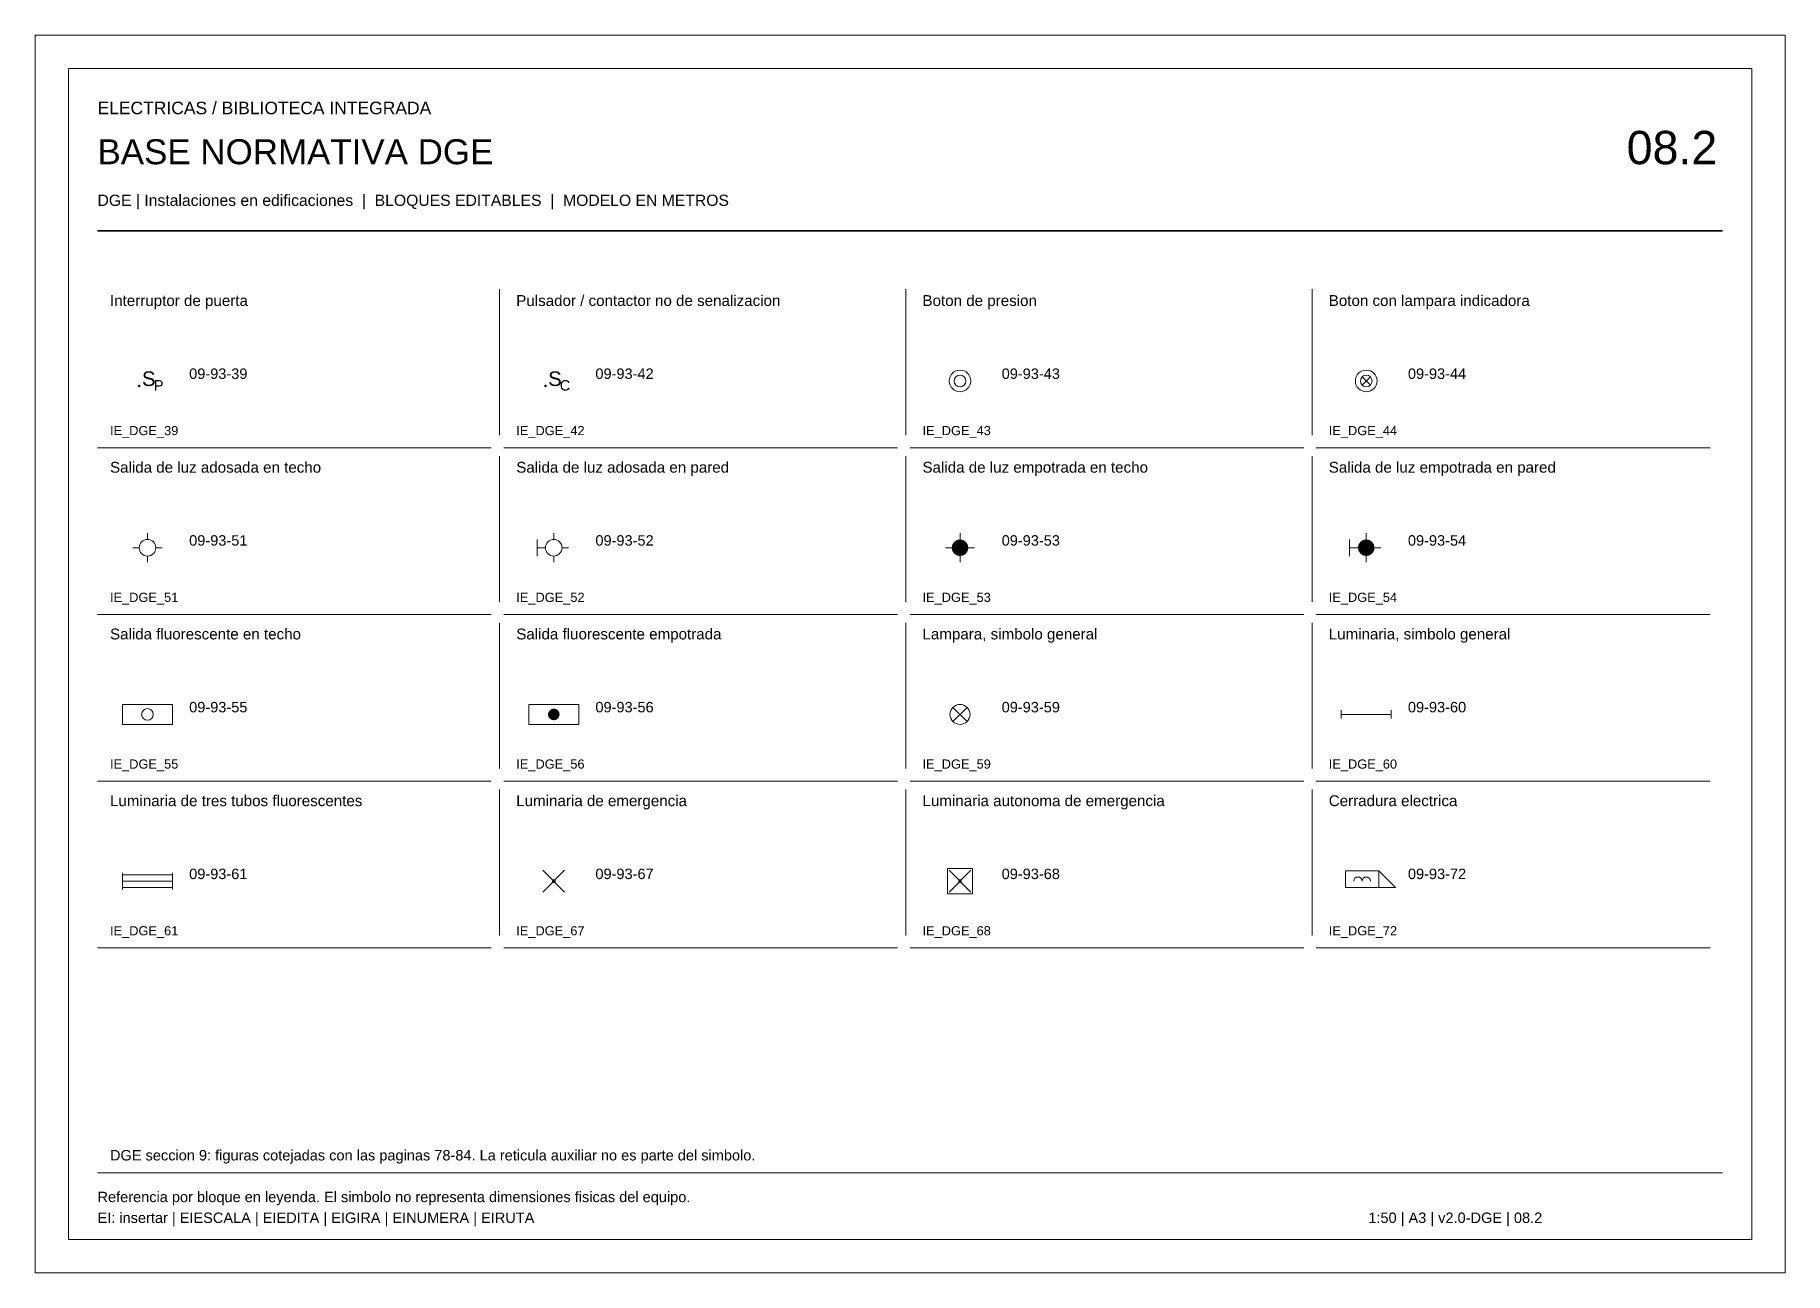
# Paper-space layout '08_2_BASE_DGE' of a CAD drawing. Header units: metres, sheet in millimetres. Extents: x 0 to 420, y 0 to 297.
# The model-space entities are those that its viewports show. They can reach past a viewport. Long polylines and large blocks are cut down to what shows.
import ezdxf
from ezdxf.enums import TextEntityAlignment as Align

# ---------------------------------------------------------------- set-up
doc = ezdxf.new("R2010")
doc.units = ezdxf.units.M
for name, color, linetype, lineweight in [('EIC-CATALOGO', 7, 'Continuous', 18), ('EIC-MARCO', 8, 'Continuous', 13), ('IE-LEYENDA', 7, 'Continuous', 18)]:
    doc.layers.add(name, color=color, linetype=linetype, lineweight=lineweight)
doc.layers.add('VIEWPORTS', color=8, linetype='Continuous', lineweight=0, plot=False)
doc.styles.add('EI_TEXTO', font='arial.ttf')

# ---------------------------------------------------------------- blocks, each defined once
blk = doc.blocks.new('IE_DGE_39')
blk.add_hatch(color=0).paths.add_polyline_path([(-1.7, -1.2), (-1.72, -1.09), (-1.79, -0.99), (-1.89, -0.92), (-2, -0.9), (-2.11, -0.92), (-2.21, -0.99), (-2.28, -1.09), (-2.3, -1.2), (-2.28, -1.31), (-2.21, -1.41), (-2.11, -1.48), (-2, -1.5), (-1.89, -1.48), (-1.79, -1.41), (-1.72, -1.31)])
at = {"color": 0, "lineweight": -2, "style": 'EI_TEXTO'}
for s, height, p in [('S', 3.5, (0.3, -1.2)), ('P', 2.5, (2.7, -2.3))]:
    blk.add_text(s, height=height, dxfattribs=at).set_placement(p, align=Align.CENTER)
at = {"color": 0, "style": 'EI_TEXTO', "flags": 1}
for tag in ['TIPO', 'TABLERO', 'SISTEMA', 'OBSERVACIONES', 'CLASE_REFERENCIA', 'GIRO_GRAFICO', 'DESCRIPCION', 'MONTAJE', 'NORMA', 'PAGINA_DGE']:
    blk.add_attdef(tag, (0, 0), '', height=2.5, dxfattribs=at)
at = {"color": 0, "style": 'EI_TEXTO'}
for tag, p in [('CODIGO', (10, 0.5)), ('DISTINTIVO', (3, -3)), ('ALTURA', (10, -6.5)), ('CIRCUITO', (10, -3))]:
    blk.add_attdef(tag, p, '', height=2.5, dxfattribs=at)
blk = doc.blocks.new('IE_DGE_42')
blk.add_hatch(color=0).paths.add_polyline_path([(-1.7, -1.2), (-1.72, -1.09), (-1.79, -0.99), (-1.89, -0.92), (-2, -0.9), (-2.11, -0.92), (-2.21, -0.99), (-2.28, -1.09), (-2.3, -1.2), (-2.28, -1.31), (-2.21, -1.41), (-2.11, -1.48), (-2, -1.5), (-1.89, -1.48), (-1.79, -1.41), (-1.72, -1.31)])
at = {"color": 0, "lineweight": -2, "style": 'EI_TEXTO'}
for s, height, p in [('S', 3.5, (0.3, -1.2)), ('C', 2.5, (2.7, -2.3))]:
    blk.add_text(s, height=height, dxfattribs=at).set_placement(p, align=Align.CENTER)
at = {"color": 0, "style": 'EI_TEXTO', "flags": 1}
for tag in ['TIPO', 'TABLERO', 'SISTEMA', 'OBSERVACIONES', 'CLASE_REFERENCIA', 'GIRO_GRAFICO', 'DESCRIPCION', 'MONTAJE', 'NORMA', 'PAGINA_DGE']:
    blk.add_attdef(tag, (0, 0), '', height=2.5, dxfattribs=at)
at = {"color": 0, "style": 'EI_TEXTO'}
for tag, p in [('CODIGO', (10, 0.5)), ('DISTINTIVO', (3, -3)), ('ALTURA', (10, -6.5)), ('CIRCUITO', (10, -3))]:
    blk.add_attdef(tag, p, '', height=2.5, dxfattribs=at)
blk = doc.blocks.new('IE_DGE_43')
at = {"color": 0, "lineweight": -2}
for radius in [2.6, 1.4]:
    blk.add_circle((0, 0), radius, dxfattribs=at)
at = {"color": 0, "style": 'EI_TEXTO', "flags": 1}
for tag in ['TIPO', 'TABLERO', 'SISTEMA', 'OBSERVACIONES', 'CLASE_REFERENCIA', 'DESCRIPCION', 'MONTAJE', 'NORMA', 'PAGINA_DGE']:
    blk.add_attdef(tag, (0, 0), '', height=2.5, dxfattribs=at)
at = {"color": 0, "style": 'EI_TEXTO'}
for tag, p in [('CODIGO', (10, 0.5)), ('DISTINTIVO', (3, -3)), ('ALTURA', (10, -6.5)), ('CIRCUITO', (10, -3))]:
    blk.add_attdef(tag, p, '', height=2.5, dxfattribs=at)
blk = doc.blocks.new('IE_DGE_44')
at = {"color": 0, "lineweight": -2}
for p, q in [((-1, -1), (1, 1)), ((-1, 1), (1, -1))]:
    blk.add_line(p, q, dxfattribs=at)
for radius in [2.6, 1.4]:
    blk.add_circle((0, 0), radius, dxfattribs=at)
at = {"color": 0, "style": 'EI_TEXTO', "flags": 1}
for tag in ['TIPO', 'TABLERO', 'SISTEMA', 'OBSERVACIONES', 'CLASE_REFERENCIA', 'DESCRIPCION', 'MONTAJE', 'NORMA', 'PAGINA_DGE']:
    blk.add_attdef(tag, (0, 0), '', height=2.5, dxfattribs=at)
at = {"color": 0, "style": 'EI_TEXTO'}
for tag, p in [('CODIGO', (10, 0.5)), ('DISTINTIVO', (3, -3)), ('ALTURA', (10, -6.5)), ('CIRCUITO', (10, -3))]:
    blk.add_attdef(tag, p, '', height=2.5, dxfattribs=at)
blk = doc.blocks.new('IE_DGE_51')
at = {"color": 0, "lineweight": -2}
for p, q in [((-3.5, 0), (-2, 0)), ((0, 2), (0, 3.5)), ((2, 0), (3.5, 0)), ((0, -3.5), (0, -2))]:
    blk.add_line(p, q, dxfattribs=at)
blk.add_circle((0, 0), 2, dxfattribs=at)
at = {"color": 0, "style": 'EI_TEXTO', "flags": 1}
for tag in ['TIPO', 'TABLERO', 'SISTEMA', 'OBSERVACIONES', 'CLASE_REFERENCIA', 'DESCRIPCION', 'MONTAJE', 'NORMA', 'PAGINA_DGE']:
    blk.add_attdef(tag, (0, 0), '', height=2.5, dxfattribs=at)
at = {"color": 0, "style": 'EI_TEXTO'}
for tag, p in [('CODIGO', (10, 0.5)), ('DISTINTIVO', (3, -3)), ('ALTURA', (10, -6.5)), ('CIRCUITO', (10, -3))]:
    blk.add_attdef(tag, p, '', height=2.5, dxfattribs=at)
blk = doc.blocks.new('IE_DGE_52')
at = {"color": 0, "lineweight": -2}
for p, q in [((-4, -2), (-4, 2)), ((-4, 0), (-3.5, 0)), ((-3.5, 0), (-2, 0)), ((0, 2), (0, 3.5)), ((2, 0), (3.5, 0)), ((0, -3.5), (0, -2))]:
    blk.add_line(p, q, dxfattribs=at)
blk.add_circle((0, 0), 2, dxfattribs=at)
at = {"color": 0, "style": 'EI_TEXTO', "flags": 1}
for tag in ['TIPO', 'TABLERO', 'SISTEMA', 'OBSERVACIONES', 'CLASE_REFERENCIA', 'DESCRIPCION', 'MONTAJE', 'NORMA', 'PAGINA_DGE']:
    blk.add_attdef(tag, (0, 0), '', height=2.5, dxfattribs=at)
at = {"color": 0, "style": 'EI_TEXTO'}
for tag, p in [('CODIGO', (10, 0.5)), ('DISTINTIVO', (3, -3)), ('ALTURA', (10, -6.5)), ('CIRCUITO', (10, -3))]:
    blk.add_attdef(tag, p, '', height=2.5, dxfattribs=at)
blk = doc.blocks.new('IE_DGE_53')
blk.add_hatch(color=0).paths.add_polyline_path([(2, 0), (1.85, 0.77), (1.41, 1.41), (0.77, 1.85), (0, 2), (-0.77, 1.85), (-1.41, 1.41), (-1.85, 0.77), (-2, 0), (-1.85, -0.77), (-1.41, -1.41), (-0.77, -1.85), (0, -2), (0.77, -1.85), (1.41, -1.41), (1.85, -0.77)])
at = {"color": 0, "lineweight": -2}
for p, q in [((-3.5, 0), (-2, 0)), ((0, 2), (0, 3.5)), ((2, 0), (3.5, 0)), ((0, -3.5), (0, -2))]:
    blk.add_line(p, q, dxfattribs=at)
at = {"color": 0, "style": 'EI_TEXTO', "flags": 1}
for tag in ['TIPO', 'TABLERO', 'SISTEMA', 'OBSERVACIONES', 'CLASE_REFERENCIA', 'DESCRIPCION', 'MONTAJE', 'NORMA', 'PAGINA_DGE']:
    blk.add_attdef(tag, (0, 0), '', height=2.5, dxfattribs=at)
at = {"color": 0, "style": 'EI_TEXTO'}
for tag, p in [('CODIGO', (10, 0.5)), ('DISTINTIVO', (3, -3)), ('ALTURA', (10, -6.5)), ('CIRCUITO', (10, -3))]:
    blk.add_attdef(tag, p, '', height=2.5, dxfattribs=at)
blk = doc.blocks.new('IE_DGE_54')
blk.add_hatch(color=0).paths.add_polyline_path([(2, 0), (1.85, 0.77), (1.41, 1.41), (0.77, 1.85), (0, 2), (-0.77, 1.85), (-1.41, 1.41), (-1.85, 0.77), (-2, 0), (-1.85, -0.77), (-1.41, -1.41), (-0.77, -1.85), (0, -2), (0.77, -1.85), (1.41, -1.41), (1.85, -0.77)])
at = {"color": 0, "lineweight": -2}
for p, q in [((-4, -2), (-4, 2)), ((-4, 0), (-3.5, 0)), ((-3.5, 0), (-2, 0)), ((0, 2), (0, 3.5)), ((2, 0), (3.5, 0)), ((0, -3.5), (0, -2))]:
    blk.add_line(p, q, dxfattribs=at)
at = {"color": 0, "style": 'EI_TEXTO', "flags": 1}
for tag in ['TIPO', 'TABLERO', 'SISTEMA', 'OBSERVACIONES', 'CLASE_REFERENCIA', 'DESCRIPCION', 'MONTAJE', 'NORMA', 'PAGINA_DGE']:
    blk.add_attdef(tag, (0, 0), '', height=2.5, dxfattribs=at)
at = {"color": 0, "style": 'EI_TEXTO'}
for tag, p in [('CODIGO', (10, 0.5)), ('DISTINTIVO', (3, -3)), ('ALTURA', (10, -6.5)), ('CIRCUITO', (10, -3))]:
    blk.add_attdef(tag, p, '', height=2.5, dxfattribs=at)
blk = doc.blocks.new('IE_DGE_55')
at = {"color": 0, "lineweight": -2}
blk.add_lwpolyline([(-6, -2.4), (6, -2.4), (6, 2.4), (-6, 2.4)], close=True, dxfattribs=at)
blk.add_circle((0, 0), 1.4, dxfattribs=at)
at = {"color": 0, "style": 'EI_TEXTO', "flags": 1}
for tag in ['TIPO', 'TABLERO', 'SISTEMA', 'OBSERVACIONES', 'CLASE_REFERENCIA', 'DESCRIPCION', 'MONTAJE', 'NORMA', 'PAGINA_DGE']:
    blk.add_attdef(tag, (0, 0), '', height=2.5, dxfattribs=at)
at = {"color": 0, "style": 'EI_TEXTO'}
for tag, p in [('CODIGO', (10, 0.5)), ('DISTINTIVO', (3, -3)), ('ALTURA', (10, -6.5)), ('CIRCUITO', (10, -3))]:
    blk.add_attdef(tag, p, '', height=2.5, dxfattribs=at)
blk = doc.blocks.new('IE_DGE_56')
blk.add_hatch(color=0).paths.add_polyline_path([(1.4, 0), (1.29, 0.54), (0.99, 0.99), (0.54, 1.29), (0, 1.4), (-0.54, 1.29), (-0.99, 0.99), (-1.29, 0.54), (-1.4, 0), (-1.29, -0.54), (-0.99, -0.99), (-0.54, -1.29), (0, -1.4), (0.54, -1.29), (0.99, -0.99), (1.29, -0.54)])
at = {"color": 0, "lineweight": -2}
blk.add_lwpolyline([(-6, -2.4), (6, -2.4), (6, 2.4), (-6, 2.4)], close=True, dxfattribs=at)
at = {"color": 0, "style": 'EI_TEXTO', "flags": 1}
for tag in ['TIPO', 'TABLERO', 'SISTEMA', 'OBSERVACIONES', 'CLASE_REFERENCIA', 'DESCRIPCION', 'MONTAJE', 'NORMA', 'PAGINA_DGE']:
    blk.add_attdef(tag, (0, 0), '', height=2.5, dxfattribs=at)
at = {"color": 0, "style": 'EI_TEXTO'}
for tag, p in [('CODIGO', (10, 0.5)), ('DISTINTIVO', (3, -3)), ('ALTURA', (10, -6.5)), ('CIRCUITO', (10, -3))]:
    blk.add_attdef(tag, p, '', height=2.5, dxfattribs=at)
blk = doc.blocks.new('IE_DGE_59')
at = {"color": 0, "lineweight": -2}
for p, q in [((-1.7, -1.7), (1.7, 1.7)), ((-1.7, 1.7), (1.7, -1.7))]:
    blk.add_line(p, q, dxfattribs=at)
blk.add_circle((0, 0), 2.4, dxfattribs=at)
at = {"color": 0, "style": 'EI_TEXTO', "flags": 1}
for tag in ['TIPO', 'TABLERO', 'SISTEMA', 'OBSERVACIONES', 'CLASE_REFERENCIA', 'DESCRIPCION', 'MONTAJE', 'NORMA', 'PAGINA_DGE']:
    blk.add_attdef(tag, (0, 0), '', height=2.5, dxfattribs=at)
at = {"color": 0, "style": 'EI_TEXTO'}
for tag, p in [('CODIGO', (10, 0.5)), ('DISTINTIVO', (3, -3)), ('ALTURA', (10, -6.5)), ('CIRCUITO', (10, -3))]:
    blk.add_attdef(tag, p, '', height=2.5, dxfattribs=at)
blk = doc.blocks.new('IE_DGE_60')
at = {"color": 0, "lineweight": -2}
for p, q in [((-6, -1), (-6, 1)), ((-6, 0), (6, 0)), ((6, -1), (6, 1))]:
    blk.add_line(p, q, dxfattribs=at)
at = {"color": 0, "style": 'EI_TEXTO', "flags": 1}
for tag in ['TIPO', 'TABLERO', 'SISTEMA', 'OBSERVACIONES', 'CLASE_REFERENCIA', 'DESCRIPCION', 'MONTAJE', 'NORMA', 'PAGINA_DGE']:
    blk.add_attdef(tag, (0, 0), '', height=2.5, dxfattribs=at)
at = {"color": 0, "style": 'EI_TEXTO'}
for tag, p in [('CODIGO', (10, 0.5)), ('DISTINTIVO', (3, -3)), ('ALTURA', (10, -6.5)), ('CIRCUITO', (10, -3))]:
    blk.add_attdef(tag, p, '', height=2.5, dxfattribs=at)
blk = doc.blocks.new('IE_DGE_61')
at = {"color": 0, "lineweight": -2}
for p, q in [((-6, -2), (-6, 2)), ((-6, 1.5), (6, 1.5)), ((-6, -1), (-6, 1)), ((-6, 0), (6, 0)), ((6, -2), (6, 2)), ((6, -1), (6, 1)), ((-6, -1.5), (6, -1.5))]:
    blk.add_line(p, q, dxfattribs=at)
at = {"color": 0, "style": 'EI_TEXTO', "flags": 1}
for tag in ['TIPO', 'TABLERO', 'SISTEMA', 'OBSERVACIONES', 'CLASE_REFERENCIA', 'DESCRIPCION', 'MONTAJE', 'NORMA', 'PAGINA_DGE']:
    blk.add_attdef(tag, (0, 0), '', height=2.5, dxfattribs=at)
at = {"color": 0, "style": 'EI_TEXTO'}
for tag, p in [('CODIGO', (10, 0.5)), ('DISTINTIVO', (3, -3)), ('ALTURA', (10, -6.5)), ('CIRCUITO', (10, -3))]:
    blk.add_attdef(tag, p, '', height=2.5, dxfattribs=at)
blk = doc.blocks.new('IE_DGE_67')
blk.add_hatch(color=0).paths.add_polyline_path([(0.45, 0), (0.42, 0.17), (0.32, 0.32), (0.17, 0.42), (0, 0.45), (-0.17, 0.42), (-0.32, 0.32), (-0.42, 0.17), (-0.45, 0), (-0.42, -0.17), (-0.32, -0.32), (-0.17, -0.42), (0, -0.45), (0.17, -0.42), (0.32, -0.32), (0.42, -0.17)])
at = {"color": 0, "lineweight": -2}
for p, q in [((-2.6, -2.6), (2.6, 2.6)), ((-2.6, 2.6), (2.6, -2.6))]:
    blk.add_line(p, q, dxfattribs=at)
at = {"color": 0, "style": 'EI_TEXTO', "flags": 1}
for tag in ['TIPO', 'TABLERO', 'SISTEMA', 'OBSERVACIONES', 'CLASE_REFERENCIA', 'DESCRIPCION', 'MONTAJE', 'NORMA', 'PAGINA_DGE']:
    blk.add_attdef(tag, (0, 0), '', height=2.5, dxfattribs=at)
at = {"color": 0, "style": 'EI_TEXTO'}
for tag, p in [('CODIGO', (10, 0.5)), ('DISTINTIVO', (3, -3)), ('ALTURA', (10, -6.5)), ('CIRCUITO', (10, -3))]:
    blk.add_attdef(tag, p, '', height=2.5, dxfattribs=at)
blk = doc.blocks.new('IE_DGE_68')
blk.add_hatch(color=0).paths.add_polyline_path([(0.45, 0), (0.42, 0.17), (0.32, 0.32), (0.17, 0.42), (0, 0.45), (-0.17, 0.42), (-0.32, 0.32), (-0.42, 0.17), (-0.45, 0), (-0.42, -0.17), (-0.32, -0.32), (-0.17, -0.42), (0, -0.45), (0.17, -0.42), (0.32, -0.32), (0.42, -0.17)])
at = {"color": 0, "lineweight": -2}
for p, q in [((-2.6, -2.6), (2.6, 2.6)), ((-2.6, 2.6), (2.6, -2.6))]:
    blk.add_line(p, q, dxfattribs=at)
blk.add_lwpolyline([(-3, -3), (3, -3), (3, 3), (-3, 3)], close=True, dxfattribs=at)
at = {"color": 0, "style": 'EI_TEXTO', "flags": 1}
for tag in ['TIPO', 'TABLERO', 'SISTEMA', 'OBSERVACIONES', 'CLASE_REFERENCIA', 'DESCRIPCION', 'MONTAJE', 'NORMA', 'PAGINA_DGE']:
    blk.add_attdef(tag, (0, 0), '', height=2.5, dxfattribs=at)
at = {"color": 0, "style": 'EI_TEXTO'}
for tag, p in [('CODIGO', (10, 0.5)), ('DISTINTIVO', (3, -3)), ('ALTURA', (10, -6.5)), ('CIRCUITO', (10, -3))]:
    blk.add_attdef(tag, p, '', height=2.5, dxfattribs=at)
blk = doc.blocks.new('IE_DGE_72')
at = {"color": 0, "lineweight": -2}
blk.add_lwpolyline([(-5, -1.5), (3, -1.5), (3, 2.5), (-5, 2.5)], close=True, dxfattribs=at)
blk.add_lwpolyline([(3, 2.5), (7, -1.5), (3, -1.5)], dxfattribs=at)
for centre in [(-2, 0), (0, 0)]:
    blk.add_arc(centre, 1, 0, 180, dxfattribs=at)
at = {"color": 0, "style": 'EI_TEXTO', "flags": 1}
for tag in ['TIPO', 'TABLERO', 'SISTEMA', 'OBSERVACIONES', 'CLASE_REFERENCIA', 'DESCRIPCION', 'MONTAJE', 'NORMA', 'PAGINA_DGE']:
    blk.add_attdef(tag, (0, 0), '', height=2.5, dxfattribs=at)
at = {"color": 0, "style": 'EI_TEXTO'}
for tag, p in [('CODIGO', (10, 0.5)), ('DISTINTIVO', (3, -3)), ('ALTURA', (10, -6.5)), ('CIRCUITO', (10, -3))]:
    blk.add_attdef(tag, p, '', height=2.5, dxfattribs=at)

msp = doc.modelspace()

# ---------------------------------------------------------------- linework, layer by layer
at = {"layer": 'EIC-MARCO', "color": 34, "lineweight": 35}
msp.add_line((180.75, -27.5), (200.25, -27.5), dxfattribs=at)
at = {"layer": 'EIC-MARCO', "color": 8, "lineweight": 13}
for p, q in [((185.575, -29.95), (185.575, -28.2)), ((190.45, -29.95), (190.45, -28.2)), ((195.325, -29.95), (195.325, -28.2)), ((180.75, -30.1), (185.475, -30.1)), ((185.575, -31.95), (185.575, -30.2)), ((185.625, -30.1), (190.35, -30.1)), ((190.45, -31.95), (190.45, -30.2)), ((190.5, -30.1), (195.225, -30.1)), ((195.325, -31.95), (195.325, -30.2)), ((195.375, -30.1), (200.1, -30.1)), ((180.75, -32.1), (185.475, -32.1)), ((185.625, -32.1), (190.35, -32.1)), ((190.5, -32.1), (195.225, -32.1)), ((195.375, -32.1), (200.1, -32.1)), ((185.575, -33.95), (185.575, -32.2)), ((190.45, -33.95), (190.45, -32.2)), ((195.325, -33.95), (195.325, -32.2)), ((180.75, -34.1), (185.475, -34.1)), ((185.575, -35.95), (185.575, -34.2)), ((185.625, -34.1), (190.35, -34.1)), ((190.45, -35.95), (190.45, -34.2)), ((190.5, -34.1), (195.225, -34.1)), ((195.325, -35.95), (195.325, -34.2)), ((195.375, -34.1), (200.1, -34.1)), ((180.75, -36.1), (185.475, -36.1)), ((185.625, -36.1), (190.35, -36.1)), ((190.5, -36.1), (195.225, -36.1)), ((195.375, -36.1), (200.1, -36.1)), ((180.75, -38.8), (200.25, -38.8))]:
    msp.add_line(p, q, dxfattribs=at)
at = {"layer": 'EIC-MARCO'}
msp.add_lwpolyline([(180.4, -39.6), (200.6, -39.6), (200.6, -25.55), (180.4, -25.55)], close=True, dxfattribs=at)

# ---------------------------------------------------------------- block references
at = {"layer": 'IE-LEYENDA'}
ref = msp.add_blockref('IE_DGE_39', (181.35, -29.3), dxfattribs=dict(at, xscale=0.05, yscale=0.05, zscale=0.05))
ref.add_attrib('CODIGO', '09-93-39', (181.85, -29.275), dxfattribs={"layer": '0', "height": 0.125, "style": 'EI_TEXTO'})
ref = msp.add_blockref('IE_DGE_42', (186.225, -29.3), dxfattribs=dict(at, xscale=0.05, yscale=0.05, zscale=0.05))
ref.add_attrib('CODIGO', '09-93-42', (186.725, -29.275), dxfattribs={"layer": '0', "height": 0.125, "style": 'EI_TEXTO'})
ref = msp.add_blockref('IE_DGE_43', (191.1, -29.3), dxfattribs=dict(at, xscale=0.05, yscale=0.05, zscale=0.05))
ref.add_attrib('CODIGO', '09-93-43', (191.6, -29.275), dxfattribs={"layer": '0', "height": 0.125, "style": 'EI_TEXTO'})
ref = msp.add_blockref('IE_DGE_44', (195.975, -29.3), dxfattribs=dict(at, xscale=0.05, yscale=0.05, zscale=0.05))
ref.add_attrib('CODIGO', '09-93-44', (196.475, -29.275), dxfattribs={"layer": '0', "height": 0.125, "style": 'EI_TEXTO'})
ref = msp.add_blockref('IE_DGE_51', (181.35, -31.3), dxfattribs=dict(at, xscale=0.05, yscale=0.05, zscale=0.05))
ref.add_attrib('CODIGO', '09-93-51', (181.85, -31.275), dxfattribs={"layer": '0', "height": 0.125, "style": 'EI_TEXTO'})
ref = msp.add_blockref('IE_DGE_52', (186.225, -31.3), dxfattribs=dict(at, xscale=0.05, yscale=0.05, zscale=0.05))
ref.add_attrib('CODIGO', '09-93-52', (186.725, -31.275), dxfattribs={"layer": '0', "height": 0.125, "style": 'EI_TEXTO'})
ref = msp.add_blockref('IE_DGE_53', (191.1, -31.3), dxfattribs=dict(at, xscale=0.05, yscale=0.05, zscale=0.05))
ref.add_attrib('CODIGO', '09-93-53', (191.6, -31.275), dxfattribs={"layer": '0', "height": 0.125, "style": 'EI_TEXTO'})
ref = msp.add_blockref('IE_DGE_54', (195.975, -31.3), dxfattribs=dict(at, xscale=0.05, yscale=0.05, zscale=0.05))
ref.add_attrib('CODIGO', '09-93-54', (196.475, -31.275), dxfattribs={"layer": '0', "height": 0.125, "style": 'EI_TEXTO'})
ref = msp.add_blockref('IE_DGE_55', (181.35, -33.3), dxfattribs=dict(at, xscale=0.05, yscale=0.05, zscale=0.05))
ref.add_attrib('CODIGO', '09-93-55', (181.85, -33.275), dxfattribs={"layer": '0', "height": 0.125, "style": 'EI_TEXTO'})
ref = msp.add_blockref('IE_DGE_56', (186.225, -33.3), dxfattribs=dict(at, xscale=0.05, yscale=0.05, zscale=0.05))
ref.add_attrib('CODIGO', '09-93-56', (186.725, -33.275), dxfattribs={"layer": '0', "height": 0.125, "style": 'EI_TEXTO'})
ref = msp.add_blockref('IE_DGE_59', (191.1, -33.3), dxfattribs=dict(at, xscale=0.05, yscale=0.05, zscale=0.05))
ref.add_attrib('CODIGO', '09-93-59', (191.6, -33.275), dxfattribs={"layer": '0', "height": 0.125, "style": 'EI_TEXTO'})
ref = msp.add_blockref('IE_DGE_60', (195.975, -33.3), dxfattribs=dict(at, xscale=0.05, yscale=0.05, zscale=0.05))
ref.add_attrib('CODIGO', '09-93-60', (196.475, -33.275), dxfattribs={"layer": '0', "height": 0.125, "style": 'EI_TEXTO'})
ref = msp.add_blockref('IE_DGE_61', (181.35, -35.3), dxfattribs=dict(at, xscale=0.05, yscale=0.05, zscale=0.05))
ref.add_attrib('CODIGO', '09-93-61', (181.85, -35.275), dxfattribs={"layer": '0', "height": 0.125, "style": 'EI_TEXTO'})
ref = msp.add_blockref('IE_DGE_67', (186.225, -35.3), dxfattribs=dict(at, xscale=0.05, yscale=0.05, zscale=0.05))
ref.add_attrib('CODIGO', '09-93-67', (186.725, -35.275), dxfattribs={"layer": '0', "height": 0.125, "style": 'EI_TEXTO'})
ref = msp.add_blockref('IE_DGE_68', (191.1, -35.3), dxfattribs=dict(at, xscale=0.05, yscale=0.05, zscale=0.05))
ref.add_attrib('CODIGO', '09-93-68', (191.6, -35.275), dxfattribs={"layer": '0', "height": 0.125, "style": 'EI_TEXTO'})
ref = msp.add_blockref('IE_DGE_72', (195.975, -35.3), dxfattribs=dict(at, xscale=0.05, yscale=0.05, zscale=0.05))
ref.add_attrib('CODIGO', '09-93-72', (196.475, -35.275), dxfattribs={"layer": '0', "height": 0.125, "style": 'EI_TEXTO'})

# ---------------------------------------------------------------- texts
at = {"layer": 'EIC-CATALOGO', "color": 34, "style": 'EI_TEXTO'}
for s, height, p in [('ELECTRICAS / BIBLIOTECA INTEGRADA', 0.15, (180.75, -26.1)), ('08.2', 0.4, (199.1, -26.7))]:
    msp.add_text(s, height=height, dxfattribs=at).set_placement(p)
at = {"layer": 'EIC-CATALOGO', "color": 7, "style": 'EI_TEXTO'}
for s, height, p in [('BASE NORMATIVA DGE', 0.3, (180.75, -26.7)), ('DGE | Instalaciones en edificaciones  |  BLOQUES EDITABLES  |  MODELO EN METROS', 0.135, (180.75, -27.2)), ('Interruptor de puerta', 0.13, (180.9, -28.4)), ('Pulsador / contactor no de senalizacion', 0.13, (185.775, -28.4)), ('Boton de presion', 0.13, (190.65, -28.4)), ('Boton con lampara indicadora', 0.13, (195.525, -28.4)), ('Salida de luz adosada en techo', 0.13, (180.9, -30.4)), ('Salida de luz adosada en pared', 0.13, (185.775, -30.4)), ('Salida de luz empotrada en techo', 0.13, (190.65, -30.4)), ('Salida de luz empotrada en pared', 0.13, (195.525, -30.4)), ('Salida fluorescente en techo', 0.13, (180.9, -32.4)), ('Salida fluorescente empotrada', 0.13, (185.775, -32.4)), ('Lampara, simbolo general', 0.13, (190.65, -32.4)), ('Luminaria, simbolo general', 0.13, (195.525, -32.4)), ('Luminaria de tres tubos fluorescentes', 0.13, (180.9, -34.4)), ('Luminaria de emergencia', 0.13, (185.775, -34.4)), ('Luminaria autonoma de emergencia', 0.13, (190.65, -34.4)), ('Cerradura electrica', 0.13, (195.525, -34.4)), ('DGE seccion 9: figuras cotejadas con las paginas 78-84. La reticula auxiliar no es parte del simbolo.', 0.125, (180.9, -38.65)), ('Referencia por bloque en leyenda. El simbolo no representa dimensiones fisicas del equipo.', 0.125, (180.75, -39.15)), ('EI: insertar | EIESCALA | EIEDITA | EIGIRA | EINUMERA | EIRUTA', 0.125, (180.75, -39.4)), ('1:50 | A3 | v2.0-DGE | 08.2', 0.125, (196, -39.4))]:
    msp.add_text(s, height=height, dxfattribs=at).set_placement(p)
at = {"layer": 'EIC-CATALOGO', "color": 8, "style": 'EI_TEXTO'}
for s, p in [('IE_DGE_39', (180.9, -29.95)), ('IE_DGE_42', (185.775, -29.95)), ('IE_DGE_43', (190.65, -29.95)), ('IE_DGE_44', (195.525, -29.95)), ('IE_DGE_51', (180.9, -31.95)), ('IE_DGE_52', (185.775, -31.95)), ('IE_DGE_53', (190.65, -31.95)), ('IE_DGE_54', (195.525, -31.95)), ('IE_DGE_55', (180.9, -33.95)), ('IE_DGE_56', (185.775, -33.95)), ('IE_DGE_59', (190.65, -33.95)), ('IE_DGE_60', (195.525, -33.95)), ('IE_DGE_61', (180.9, -35.95)), ('IE_DGE_67', (185.775, -35.95)), ('IE_DGE_68', (190.65, -35.95)), ('IE_DGE_72', (195.525, -35.95))]:
    msp.add_text(s, height=0.11, dxfattribs=at).set_placement(p)

psp = doc.layouts.new('08_2_BASE_DGE')

# ---------------------------------------------------------------- viewports
at = {"layer": 'VIEWPORTS'}
psp.add_viewport(center=(210, 148.5), size=(420, 297), view_center_point=(190.5, -32.575), view_height=14.85, dxfattribs=at)

doc.saveas('drawing.dxf')
